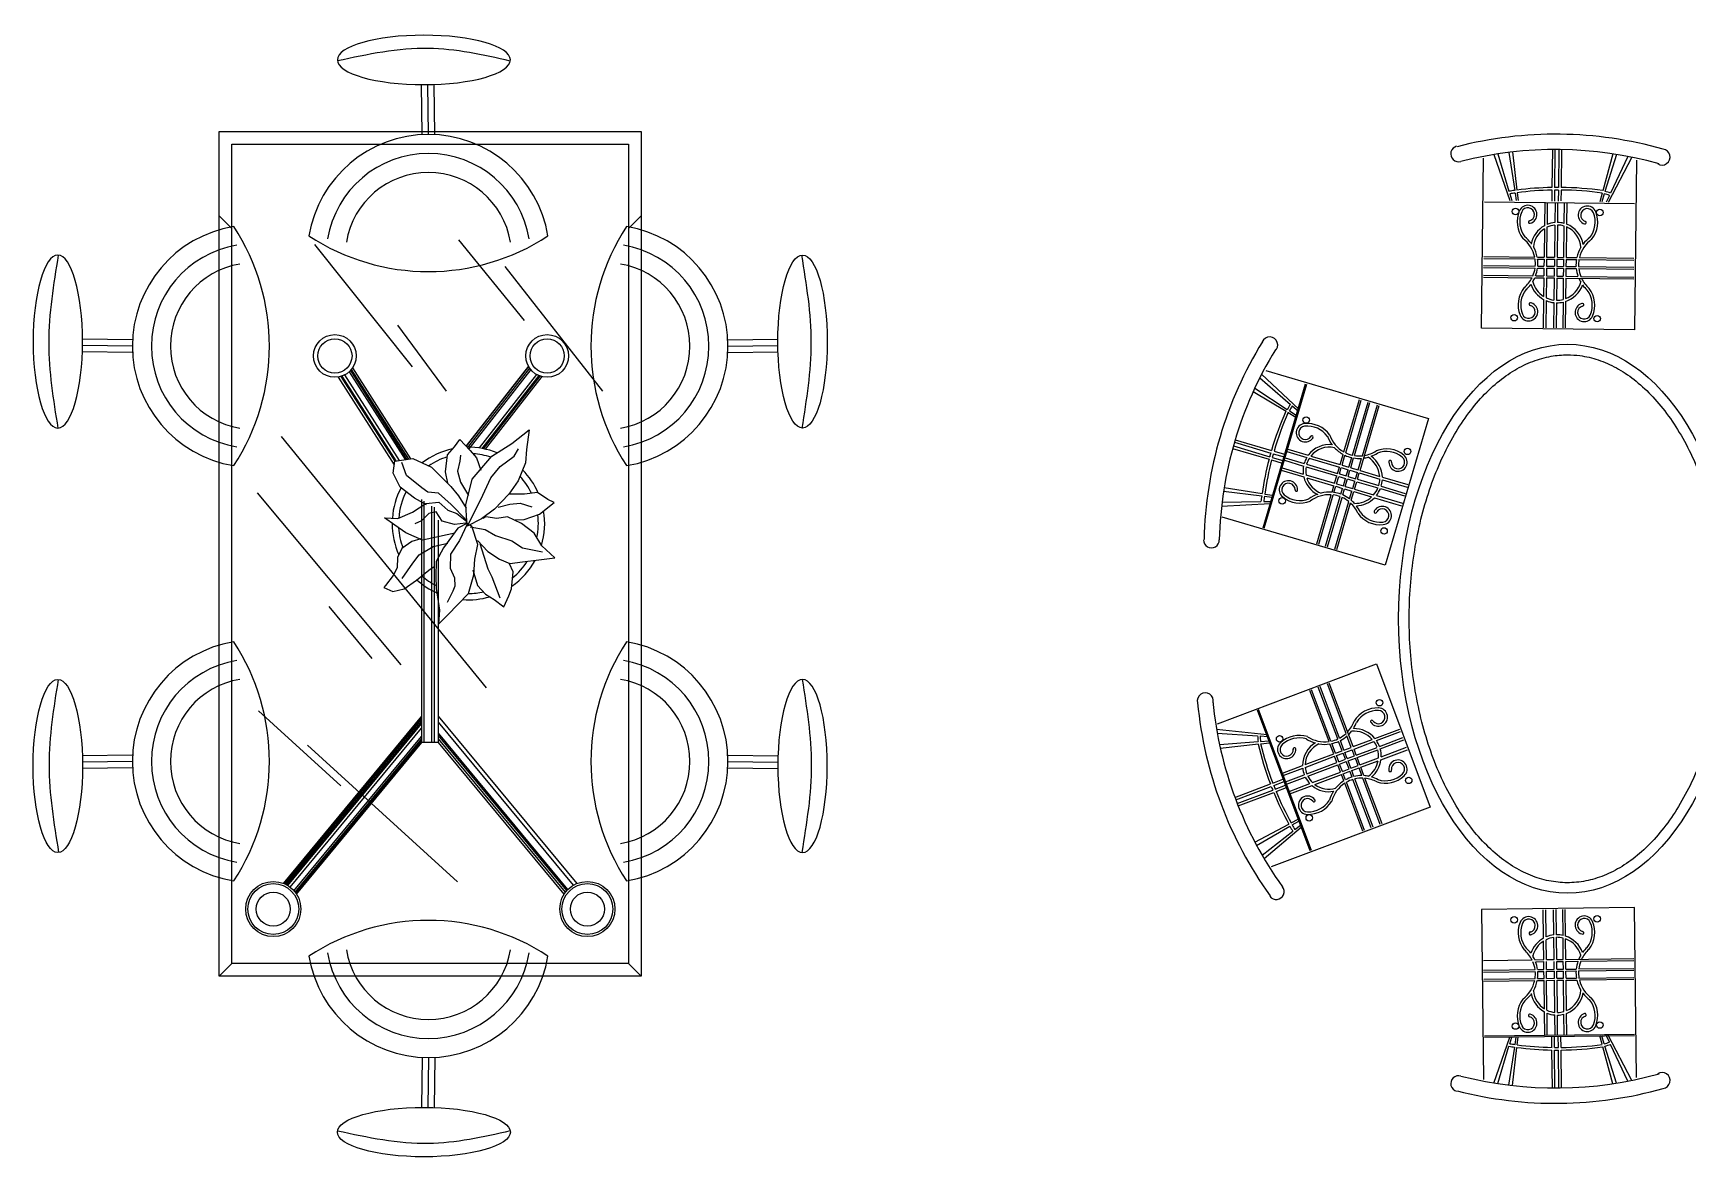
# Model space of a CAD drawing. Header units: millimetres. Extents: x 42 to 19556, y 853 to 17555.
# Drawn here: x 3100 to 7019, y 1034 to 3700 of the extents above; entities that cross this region are included whole.
import ezdxf

# ---------------------------------------------------------------- set-up
doc = ezdxf.new("R2010")
doc.units = ezdxf.units.MM

msp = doc.modelspace()

# ---------------------------------------------------------------- linework, layer by layer
at = {"color": 18, "true_color": 0x000000}
for p, q in [((4021.6, 3459.3), (4020.1, 3577.4)), ((4036.6, 3459.4), (4035.1, 3577.6)), ((4051.6, 3459.6), (4050.1, 3577.8)), ((6560.1, 3412), (6597.5, 3303.4)), ((6569.3, 3413.4), (6595.6, 3325)), ((6595.2, 3417), (6609.1, 3327)), ((6603.9, 3418.1), (6614.5, 3327.8)), ((6698.5, 3423.8), (6697.4, 3333.9)), ((6704.6, 3423.9), (6703.6, 3334)), ((6713.8, 3423.8), (6712.8, 3334)), ((6720, 3423.8), (6718.9, 3334)), ((6841.3, 3413.7), (6817.6, 3326.1)), ((6850.1, 3412.3), (6822.9, 3324.6)), ((6530.7, 3001), (6535.4, 3403.5)), ((6886.3, 3405.7), (6830.6, 3298.4)), ((6876.8, 3407.6), (6836.2, 3320.7)), ((6897.3, 3398.8), (6892.6, 2996.8)), ((6537.3, 3300.4), (6893.1, 3296.2)), ((6597.4, 3318.9), (6602.1, 3303.3)), ((6610.1, 3320.8), (6612.8, 3303.2)), ((6615.3, 3321.5), (6617.4, 3303.2)), ((6680.3, 3299.3), (6679.6, 3243.4)), ((6686.3, 3298.6), (6685.7, 3246.4)), ((6697.5, 3327.9), (6697.2, 3301.5)), ((6703.6, 3328), (6703.3, 3301.4)), ((6704.8, 3298.4), (6704.3, 3250.9)), ((6710.9, 3298.3), (6710.3, 3251.2)), ((6712.8, 3327.9), (6712.5, 3301.3)), ((6719, 3327.9), (6718.7, 3302)), ((6726.3, 3298.2), (6725.7, 3249.1)), ((6732.4, 3298.1), (6731.8, 3247.1)), ((6816, 3320.4), (6810.6, 3300.2)), ((6821.1, 3319), (6815.4, 3300.4)), ((6833.7, 3315.4), (6826, 3299)), ((3570.7, 3236.7), (3540.7, 3266.7)), ((4510.7, 3236.7), (4540.7, 3266.7)), ((6679.5, 3236.4), (6678.8, 3169)), ((6685.6, 3239.7), (6684.8, 3168.9)), ((6704.2, 3244.9), (6703.3, 3168.7)), ((6710.3, 3245.1), (6709.4, 3168.7)), ((6725.7, 3242.8), (6724.8, 3168.5)), ((6731.7, 3240.6), (6730.8, 3168.4)), ((3998.8, 2909.6), (3767.8, 3198.6)), ((4264.5, 3019.4), (4108.6, 3210.2)), ((4449.3, 2851.8), (4218.3, 3146.6)), ((6535.4, 3144.6), (6657.5, 3143.2)), ((6535.5, 3149.2), (6658, 3147.8)), ((6535.7, 3170.7), (6656.6, 3169.3)), ((6535.7, 3166.1), (6657.4, 3164.7)), ((6662.8, 3169.2), (6678.8, 3169)), ((6663.5, 3164.6), (6678.7, 3164.4)), ((6663.6, 3143.1), (6678.5, 3142.9)), ((6664, 3147.7), (6678.5, 3147.5)), ((6678.5, 3142.9), (6678.2, 3124.5)), ((6678.7, 3164.4), (6678.5, 3147.5)), ((6684.5, 3142.9), (6684.3, 3124.5)), ((6684.5, 3142.9), (6703, 3142.7)), ((6684.8, 3164.3), (6684.6, 3147.5)), ((6684.6, 3147.5), (6703.1, 3147.3)), ((6684.8, 3168.9), (6703.3, 3168.7)), ((6684.8, 3164.3), (6703.3, 3164.1)), ((6703, 3142.7), (6702.8, 3124.3)), ((6703.3, 3164.1), (6703.1, 3147.3)), ((6709.1, 3142.6), (6708.8, 3124.2)), ((6709.3, 3164.1), (6709.1, 3147.2)), ((6709.1, 3147.2), (6724.5, 3147)), ((6709.1, 3142.6), (6724.5, 3142.4)), ((6709.3, 3164.1), (6724.7, 3163.9)), ((6709.4, 3168.7), (6724.8, 3168.5)), ((6724.5, 3142.4), (6724.3, 3124)), ((6724.7, 3163.9), (6724.5, 3147)), ((6730.5, 3142.3), (6730.3, 3123.9)), ((6730.5, 3142.3), (6754.7, 3142)), ((6730.8, 3163.8), (6730.6, 3146.9)), ((6730.6, 3146.9), (6754.3, 3146.7)), ((6730.8, 3168.4), (6756.1, 3168.1)), ((6730.8, 3163.8), (6755.3, 3163.5)), ((6760.4, 3146.6), (6891.3, 3145.1)), ((6760.8, 3142), (6891.3, 3140.5)), ((6761.4, 3163.4), (6891.5, 3161.9)), ((6762.3, 3168), (6891.6, 3166.5)), ((6535.2, 3126.2), (6652.4, 3124.8)), ((6535.2, 3121.6), (6650.3, 3120.3)), ((6656.9, 3120.2), (6678.2, 3119.9)), ((6658.9, 3124.8), (6678.2, 3124.5)), ((6678.2, 3119.9), (6677.7, 3076)), ((6684.2, 3119.9), (6683.7, 3072.7)), ((6684.2, 3119.9), (6702.7, 3119.7)), ((6684.3, 3124.5), (6702.8, 3124.3)), ((6702.7, 3119.7), (6702.1, 3067.4)), ((6708.8, 3119.6), (6708.2, 3067)), ((6708.8, 3124.2), (6724.3, 3124)), ((6708.8, 3119.6), (6724.2, 3119.4)), ((6724.2, 3119.4), (6723.6, 3068.9)), ((6730.3, 3119.3), (6729.7, 3070.8)), ((6730.3, 3123.9), (6759, 3123.6)), ((6730.3, 3119.3), (6891, 3117.4)), ((6765.5, 3123.5), (6891.1, 3122)), ((6677.6, 3069), (6676.8, 3001.9)), ((6683.6, 3066.1), (6682.9, 3001.8)), ((6702.1, 3061.3), (6701.4, 3001.6)), ((6708.1, 3061), (6707.4, 3001.5)), ((6723.6, 3062.6), (6722.8, 3001.3)), ((6729.6, 3064.3), (6728.9, 3001.3)), ((4079.7, 2851.8), (3964.2, 3007.9)), ((6892.6, 2996.8), (6530.7, 3001)), ((3335.3, 2943.4), (3217.1, 2944.9)), ((3335.4, 2958.4), (3217.3, 2959.9)), ((3335.6, 2973.4), (3217.5, 2974.9)), ((4745.8, 2973.4), (4863.9, 2974.9)), ((4746, 2958.4), (4864.1, 2959.9)), ((4746.2, 2943.4), (4864.3, 2944.9)), ((3851.7, 2900.3), (3985.4, 2690.3)), ((3854, 2902.9), (3989.1, 2690.8)), ((3856.8, 2906.7), (3993.9, 2691.5)), ((4273.4, 2910.8), (4125.7, 2722)), ((4273.8, 2910.2), (4126.2, 2721.5)), ((4276.1, 2906.5), (4129, 2718.5)), ((4278.9, 2902.8), (4132.2, 2715.1)), ((6019.4, 2900.5), (6405, 2786.7)), ((3823.1, 2885.2), (3955.6, 2677.2)), ((3829.2, 2886.6), (3956.9, 2686.2)), ((3831.7, 2887.4), (3959.6, 2686.6)), ((3838, 2890.1), (3967, 2687.6)), ((3849.2, 2897.8), (3981.7, 2689.8)), ((4292.6, 2891.2), (4156.5, 2717.2)), ((4297.8, 2888.7), (4162.9, 2716.2)), ((4300.7, 2887.5), (4166.2, 2715.5)), ((4304.9, 2886.2), (4170.7, 2714.6)), ((6005.3, 2883.1), (6077.9, 2820.5)), ((6009.8, 2891.8), (6097.9, 2809)), ((6013.3, 2528.1), (6114.1, 2869.4)), ((6016.2, 2527.3), (6117, 2868.6)), ((5989.8, 2850.7), (6067.7, 2804)), ((5993.6, 2858.8), (6070.5, 2808.7)), ((6204.8, 2707.9), (6241.4, 2831.9)), ((6208.9, 2705.7), (6245.8, 2830.6)), ((6224.9, 2700.2), (6261.9, 2825.8)), ((6229.4, 2699.3), (6266.4, 2824.5)), ((6072.7, 2801), (6090.7, 2790.2)), ((6075.5, 2805.5), (6091.8, 2794.9)), ((6082.3, 2816.6), (6096.1, 2804.8)), ((6242.9, 2663.8), (6288.4, 2818)), ((6248.5, 2698.8), (6284, 2819.3)), ((6405, 2786.7), (6302.5, 2439.6)), ((4174.4, 2149.3), (3688.4, 2744.3)), ((4233.9, 2728.2), (4275.3, 2760)), ((4275.3, 2760), (4269.1, 2713.7)), ((4081.5, 2700.6), (4098.1, 2720)), ((4098.1, 2720), (4111.2, 2737.3)), ((4111.2, 2737.3), (4135.5, 2711.6)), ((4135.5, 2711.6), (4150.8, 2693.7)), ((4186.7, 2697.8), (4233.9, 2728.2)), ((4239.3, 2697.8), (4249.8, 2715.2)), ((4269.1, 2713.7), (4266.3, 2681.9)), ((5941.2, 2716), (6027.5, 2690.5)), ((5942.9, 2721.9), (6029.1, 2696.5)), ((5945.4, 2730.8), (6031.6, 2705.3)), ((5947.1, 2736.7), (6033.3, 2711.2)), ((6039.2, 2709.6), (6064, 2702.3)), ((6069.7, 2708.6), (6116.8, 2694.7)), ((6071.5, 2714.4), (6120.3, 2700)), ((3952.7, 2657.8), (3957, 2686.8)), ((3956.9, 2686.2), (3999.7, 2692.3)), ((3984.6, 2652.2), (3973.6, 2682.7)), ((3999.7, 2692.3), (4044.1, 2671.6)), ((4044.1, 2671.6), (4067.6, 2648)), ((4076.7, 2661.1), (4081.5, 2700.6)), ((4111.3, 2686.1), (4105.7, 2662.5)), ((4112.6, 2699.9), (4111.3, 2686.1)), ((4140.3, 2643.2), (4186.7, 2697.8)), ((4150.8, 2693.7), (4160.4, 2664.6)), ((4184, 2646.6), (4206.8, 2673.6)), ((4206.8, 2673.6), (4239.3, 2697.8)), ((4266.3, 2681.9), (4249.1, 2639.7)), ((6033.3, 2689), (6058.6, 2681.5)), ((6034.9, 2694.9), (6060.3, 2687.4)), ((6037.4, 2703.7), (6062.9, 2696.2)), ((6058.4, 2670.2), (6108.5, 2655.4)), ((6063.7, 2688), (6109.2, 2674.5)), ((6065.4, 2693.8), (6110.6, 2680.4)), ((6115, 2672.8), (6188.1, 2651.3)), ((6116.4, 2678.7), (6189.8, 2657.1)), ((6122.8, 2692.9), (6194.1, 2671.9)), ((6126.6, 2698.1), (6195.8, 2677.7)), ((6189.8, 2657.1), (6194.1, 2671.9)), ((6194.2, 2655.8), (6198.5, 2670.6)), ((6195.8, 2677.7), (6203, 2701.9)), ((6198.5, 2670.6), (6214.7, 2665.8)), ((6200.3, 2676.4), (6207.2, 2699.8)), ((6200.3, 2676.4), (6216.4, 2671.6)), ((6210.4, 2651), (6214.7, 2665.8)), ((6216.4, 2671.6), (6223.2, 2694.4)), ((6220.9, 2670.3), (6227.7, 2693.5)), ((6220.9, 2670.3), (6238.5, 2665.1)), ((6238.5, 2665.1), (6246.6, 2692.6)), ((3969.4, 2624.5), (3952.7, 2657.8)), ((4021.3, 2622.5), (3984.6, 2652.2)), ((4067.6, 2648), (4089.8, 2625.9)), ((4082.9, 2634.1), (4076.7, 2661.1)), ((4089.8, 2625.9), (4107.9, 2603.7)), ((4105.7, 2662.5), (4112.6, 2636.2)), ((4112.6, 2636.2), (4131.4, 2605)), ((4125.1, 2582.3), (4140.3, 2643.2)), ((4160.5, 2595.5), (4184, 2646.6)), ((4249.1, 2639.7), (4226.8, 2607.8)), ((6056.1, 2664.6), (6109.7, 2648.8)), ((6114.9, 2653.6), (6182.8, 2633.5)), ((6116.5, 2646.8), (6181.1, 2627.7)), ((6176.6, 2612.4), (6181.1, 2627.7)), ((6181.2, 2611.9), (6185.5, 2626.4)), ((6182.8, 2633.5), (6188.1, 2651.3)), ((6185.5, 2626.4), (6201.7, 2621.6)), ((6187.2, 2632.2), (6192.5, 2650)), ((6187.2, 2632.2), (6203.4, 2627.4)), ((6192.5, 2650), (6208.6, 2645.2)), ((6194.2, 2655.8), (6210.4, 2651)), ((6203.4, 2627.4), (6208.6, 2645.2)), ((6207.8, 2626.1), (6213.1, 2643.9)), ((6207.8, 2626.1), (6225.5, 2620.9)), ((6213.1, 2643.9), (6230.7, 2638.7)), ((6214.8, 2649.7), (6219.1, 2664.5)), ((6214.8, 2649.7), (6232.4, 2644.5)), ((6219.1, 2664.5), (6236.8, 2659.3)), ((6225.5, 2620.9), (6230.7, 2638.7)), ((6229.9, 2619.6), (6235.1, 2637.4)), ((6232.4, 2644.5), (6236.8, 2659.3)), ((6235.1, 2637.4), (6285.2, 2622.6)), ((6236.8, 2643.2), (6241.2, 2658)), ((6236.8, 2643.2), (6287.3, 2628.3)), ((6241.2, 2658), (6289.7, 2643.7)), ((6242.9, 2663.8), (6289.5, 2650)), ((6293.1, 2626.6), (6350.1, 2609.8)), ((6295.7, 2648.2), (6356.2, 2630.4)), ((6295.7, 2641.9), (6354.5, 2624.6)), ((3972.1, 2203.6), (3631.7, 2611)), ((4003.9, 2598.2), (3969.4, 2624.5)), ((4032.4, 2582.2), (4003.9, 2598.2)), ((4020.7, 2019.5), (4020.7, 2595.5)), ((4035.1, 2612.7), (4021.3, 2622.5)), ((4026.5, 2019.6), (4026.5, 2591.2)), ((4030.3, 2585.7), (4061.5, 2589.1)), ((4060.8, 2610.6), (4035.1, 2612.7)), ((4090.5, 2583.7), (4060.8, 2610.6)), ((4061.5, 2589.1), (4082.3, 2569.8)), ((4107.9, 2603.7), (4125.8, 2574.7)), ((4130, 2534.5), (4160.5, 2595.5)), ((4226.8, 2607.8), (4193, 2572.6)), ((4264.3, 2607.8), (4228.2, 2607.8)), ((4294.8, 2611.9), (4264.3, 2607.8)), ((4319.7, 2595.3), (4294.8, 2611.9)), ((4299.5, 2560.1), (4334.3, 2587.8)), ((4334.3, 2587.8), (4319.7, 2595.3)), ((5916.1, 2588.8), (6008.3, 2590.1)), ((5919.7, 2614.7), (6010.1, 2603.7)), ((5921.1, 2623.4), (6010.9, 2609.1)), ((6014.7, 2590.2), (6031, 2590.4)), ((6016.4, 2602.9), (6034, 2600.7)), ((6017.1, 2608.1), (6035.3, 2605.2)), ((6140.6, 2490.5), (6174.8, 2606.5)), ((6145, 2489.2), (6179.5, 2606)), ((6161.2, 2484.5), (6195.9, 2602)), ((6165.6, 2483.2), (6200.2, 2600.2)), ((6183.3, 2478), (6216.4, 2590.3)), ((6187.7, 2476.7), (6220.3, 2587.1)), ((6197.6, 2607.8), (6201.7, 2621.6)), ((6201.9, 2606.1), (6206.1, 2620.3)), ((6206.1, 2620.3), (6223.8, 2615.1)), ((6218.3, 2596.6), (6223.8, 2615.1)), ((6222.2, 2593.5), (6228.2, 2613.8)), ((6228.2, 2613.8), (6270.4, 2601.4)), ((6229.9, 2619.6), (6275.1, 2606.3)), ((6277, 2599.4), (6341.4, 2580.4)), ((6281.5, 2604.4), (6343.1, 2586.2)), ((6291.1, 2620.9), (6348.4, 2604)), ((3932.7, 2551.8), (3964.5, 2550.4)), ((3956.9, 2534.5), (3932.7, 2551.8)), ((3964.5, 2550.4), (3998.5, 2565)), ((3998.5, 2565), (4030.3, 2585.7)), ((4037.2, 2562.2), (4019.9, 2544.9)), ((4054.6, 2565.7), (4037.2, 2562.2)), ((4044.6, 2019.6), (4044.6, 2579.8)), ((4050.7, 2019.6), (4050.7, 2576.7)), ((4069.1, 2544.1), (4054.6, 2565.7)), ((4082.3, 2569.8), (4103.7, 2562.2)), ((4125.9, 2546.9), (4090.5, 2583.7)), ((4103.7, 2562.2), (4127.9, 2543.5)), ((4128.6, 2531.7), (4125.1, 2582.3)), ((4161.9, 2549.7), (4128.6, 2531.7)), ((4193, 2572.6), (4161.9, 2549.7)), ((4172.9, 2553.9), (4165.3, 2550.3)), ((4198.6, 2550.3), (4172.9, 2553.9)), ((4224.2, 2553.8), (4198.6, 2550.3)), ((4202, 2577.3), (4229.7, 2584.2)), ((4257.4, 2538.6), (4224.2, 2553.8)), ((4229.7, 2584.2), (4253.9, 2586.4)), ((4242.2, 2547), (4263.7, 2547.6)), ((4253.9, 2586.4), (4281.6, 2578)), ((4263.7, 2547.6), (4299.5, 2560.1)), ((5915, 2579.6), (6029.7, 2586)), ((6302.5, 2439.6), (5916.5, 2553.5)), ((3983.3, 2516.5), (3956.9, 2534.5)), ((4022.8, 2499.2), (3983.3, 2516.5)), ((4019.9, 2544.9), (4004, 2537.3)), ((4060.7, 2019.6), (4060.7, 2546.3)), ((4098.9, 2515.7), (4062.8, 2507.5)), ((4098.2, 2536), (4069.1, 2544.1)), ((4106.5, 2527.6), (4071.9, 2480.5)), ((4125.2, 2539.4), (4098.2, 2536)), ((4129.3, 2539.3), (4106.5, 2527.6)), ((4128, 2536.5), (4110, 2497.8)), ((4127.9, 2543.5), (4125.2, 2539.4)), ((4139.6, 2531.7), (4128, 2536.5)), ((4135.6, 2530.3), (4170.9, 2524)), ((4153.6, 2488.8), (4139.6, 2531.7)), ((4170.9, 2524), (4195.7, 2510.3)), ((4195.7, 2510.3), (4233.9, 2497)), ((4287.2, 2515.7), (4257.4, 2538.6)), ((4305.1, 2485.2), (4287.2, 2515.7)), ((3973.6, 2479.1), (3963.3, 2457.6)), ((3997.1, 2495.7), (3973.6, 2479.1)), ((4018.6, 2501.9), (3997.1, 2495.7)), ((4014.4, 2464.5), (4047.6, 2484)), ((4062.8, 2507.5), (4022.8, 2499.2)), ((4047.6, 2484), (4082.3, 2492.2)), ((4071.9, 2480.5), (4055.2, 2448.7)), ((4110, 2497.8), (4089.2, 2466)), ((4146.6, 2454.1), (4153.6, 2488.8)), ((4152.8, 2497.8), (4177.1, 2472.1)), ((4178.4, 2430.2), (4158.9, 2490.3)), ((4177.1, 2472.1), (4204.7, 2454.2)), ((4233.9, 2497), (4259.5, 2481.1)), ((4259.5, 2481.1), (4306.6, 2471.5)), ((4336.3, 2456.8), (4305.1, 2485.2)), ((3962.4, 2433.5), (3952.8, 2415.3)), ((3963.3, 2457.6), (3962.4, 2433.5)), ((3974.2, 2407.8), (3999.9, 2444.5)), ((3999.9, 2444.5), (4014.4, 2464.5)), ((4037.3, 2427.9), (4050.5, 2436.9)), ((4055.2, 2448.7), (4054.5, 2413.3)), ((4089.2, 2466), (4087.8, 2432.7)), ((4087.8, 2432.7), (4098.2, 2409.9)), ((4143.9, 2416.7), (4146.6, 2454.1)), ((4187.2, 2411.4), (4178.4, 2430.2)), ((4204.7, 2454.2), (4229, 2443.8)), ((4237.1, 2423.6), (4228.4, 2442.5)), ((4229, 2443.8), (4259.5, 2447.9)), ((4259.5, 2447.9), (4298.3, 2452)), ((4298.3, 2452), (4336.3, 2456.8)), ((3934.8, 2391.9), (3931.3, 2387.1)), ((3952.8, 2415.3), (3934.8, 2391.9)), ((3979.1, 2383.6), (4008.2, 2404.2)), ((4008.2, 2404.2), (4037.3, 2427.9)), ((4054.5, 2413.3), (4054.6, 2384.2)), ((4098.2, 2409.9), (4099.5, 2390.4)), ((4131.4, 2372.4), (4143.9, 2416.7)), ((4142.1, 2428.8), (4153.1, 2391.7)), ((4153.1, 2391.7), (4172, 2371.4)), ((4206.7, 2361.2), (4187.2, 2411.4)), ((4233.6, 2383.8), (4237.1, 2423.6)), ((3931.3, 2387.1), (3952.1, 2377.4)), ((3952.1, 2377.4), (3979.1, 2383.6)), ((4054.6, 2384.2), (4062.9, 2333.1)), ((4094.1, 2377.9), (4080.9, 2351.1)), ((4081.6, 2321.2), (4131.4, 2372.4)), ((4099.5, 2390.4), (4094.1, 2377.9)), ((4172, 2371.4), (4192.2, 2358.5)), ((4192.2, 2358.5), (4215.5, 2340.9)), ((4215.5, 2340.9), (4227, 2367.1)), ((4227, 2367.1), (4233.6, 2383.8)), ((3903, 2218.4), (3801.9, 2341.8)), ((4062.9, 2333.1), (4060.2, 2299.7)), ((4060.2, 2299.7), (4081.6, 2321.2)), ((5905.4, 2064.3), (6281.7, 2205.8)), ((6281.7, 2205.8), (6409.1, 1867)), ((6209.8, 2041.3), (6165.6, 2158.9)), ((6226.4, 2010), (6169.9, 2160.5)), ((6169.4, 2022.2), (6124, 2143.2)), ((6174, 2023), (6128.3, 2144.9)), ((6190.1, 2028.2), (6144, 2150.8)), ((6194.3, 2030.3), (6148.4, 2152.4)), ((3829, 1917.2), (3634.2, 2095)), ((3693.4, 1686.1), (4020.7, 2082.3)), ((3695.9, 1685.1), (4020.4, 2077.9)), ((4388.8, 1686.1), (4060.7, 2082.3)), ((6124.9, 1763.4), (5999.7, 2096.6)), ((6127.8, 1764.5), (6002.5, 2097.6)), ((3698, 1684.1), (4020.4, 2074.3)), ((3701.1, 1682.5), (4020.4, 2069)), ((3703.7, 1680.9), (4020.4, 2064.2)), ((3709.1, 1677.2), (4020.4, 2054)), ((4380.4, 1682.1), (4060.7, 2068.1)), ((4367, 1671.8), (4060.7, 2041.7)), ((5903, 2051.6), (6023.2, 2038.6)), ((5904.7, 2042), (6000.3, 2035.7)), ((6277.9, 2029.4), (6337, 2051.6)), ((6281.7, 2024.4), (6339.1, 2045.9)), ((3718.2, 1668.6), (4020.4, 2034.3)), ((3720.9, 1665.5), (4020.4, 2028)), ((3722.6, 1663.1), (4020.4, 2023.5)), ((3724.2, 1660.7), (4020.7, 2019.5)), ((4105.3, 1690.1), (3750.1, 2013.5)), ((4060.7, 2019.6), (4020.7, 2019.5)), ((4364.5, 1669.2), (4060.7, 2036.1)), ((4361.2, 1665.3), (4060.7, 2028.3)), ((4357.9, 1660.6), (4060.7, 2019.6)), ((5909.9, 2015.5), (6001.6, 2021.9)), ((5911.9, 2006.7), (6002.1, 2016.4)), ((6006.2, 2035.3), (6024.3, 2034.1)), ((6007.4, 2022.3), (6026.8, 2023.6)), ((6008, 2017), (6028.8, 2019.3)), ((6180.5, 1992.8), (6171.6, 2016.4)), ((6184.8, 1994.4), (6176.2, 2017.3)), ((6184.8, 1994.4), (6200.6, 2000.3)), ((6200.6, 2000.3), (6192.2, 2022.6)), ((6204.9, 2001.9), (6196.4, 2024.6)), ((6204.9, 2001.9), (6222.1, 2008.4)), ((6207, 1996.3), (6224.3, 2002.8)), ((6222.1, 2008.4), (6212, 2035.3)), ((6229.7, 1988.3), (6224.3, 2002.8)), ((6226.4, 2010), (6271.9, 2027.1)), ((6228.6, 2004.4), (6275.9, 2022.2)), ((6234, 1989.9), (6228.6, 2004.4)), ((6234, 1989.9), (6283.2, 2008.4)), ((6236.1, 1984.3), (6285, 2002.7)), ((6288.9, 2010.6), (6344.5, 2031.5)), ((6290.7, 2004.8), (6346.7, 2025.8)), ((6292.5, 1979.2), (6355.3, 2002.8)), ((6293, 1985.9), (6353.2, 2008.5)), ((3335.3, 1990.1), (3217.1, 1988.6)), ((3335.4, 1975.1), (3217.3, 1973.6)), ((3335.6, 1960.1), (3217.5, 1958.6)), ((4745.8, 1960.1), (4863.9, 1958.6)), ((4746, 1975.1), (4864.1, 1973.6)), ((4746.2, 1990.1), (4864.3, 1988.6)), ((6059.1, 1947.1), (6106.8, 1965.1)), ((6112.9, 1967.4), (6180.5, 1992.8)), ((6113.1, 1961), (6182.6, 1987.1)), ((6116.5, 1945.8), (6188.1, 1972.7)), ((6118.9, 1940.2), (6190.2, 1967)), ((6188.1, 1972.7), (6182.6, 1987.1)), ((6186.9, 1988.7), (6202.7, 1994.7)), ((6192.4, 1974.3), (6186.9, 1988.7)), ((6196.7, 1949.7), (6190.2, 1967)), ((6192.4, 1974.3), (6208.2, 1980.2)), ((6194.5, 1968.6), (6210.3, 1974.6)), ((6201, 1951.3), (6194.5, 1968.6)), ((6208.2, 1980.2), (6202.7, 1994.7)), ((6212.5, 1981.8), (6207, 1996.3)), ((6216.8, 1957.2), (6210.3, 1974.6)), ((6212.5, 1981.8), (6229.7, 1988.3)), ((6214.6, 1976.2), (6231.8, 1982.6)), ((6221.1, 1958.9), (6214.6, 1976.2)), ((6221.1, 1958.9), (6238.3, 1965.3)), ((6223.2, 1953.2), (6240.5, 1959.7)), ((6238.3, 1965.3), (6231.8, 1982.6)), ((6242.6, 1966.9), (6236.1, 1984.3)), ((6247.3, 1941.5), (6240.5, 1959.7)), ((6242.6, 1966.9), (6286.8, 1983.5)), ((6244.8, 1961.3), (6285.9, 1976.8)), ((6252.2, 1941.4), (6244.8, 1961.3)), ((5946.5, 1890), (6030.5, 1921.6)), ((6036.2, 1923.9), (6060.4, 1933)), ((6038.4, 1918.1), (6063.3, 1927.5)), ((6061.2, 1941.5), (6107.2, 1958.8)), ((6066.7, 1927), (6110.8, 1943.6)), ((6068.8, 1921.4), (6113.2, 1938.1)), ((6075.3, 1904.1), (6124.2, 1922.4)), ((6130.4, 1924.8), (6196.7, 1949.7)), ((6135.8, 1920.3), (6198.8, 1944)), ((6204.5, 1929), (6198.8, 1944)), ((6201, 1951.3), (6216.8, 1957.2)), ((6203.1, 1945.6), (6218.9, 1951.6)), ((6208.5, 1931.4), (6203.1, 1945.6)), ((6249.2, 1810.1), (6206.6, 1923.3)), ((6253.5, 1811.8), (6210.6, 1925.7)), ((6224, 1938), (6218.9, 1951.6)), ((6228.5, 1939.3), (6223.2, 1953.2)), ((6269.2, 1817.7), (6226.1, 1932.4)), ((6273.6, 1819.3), (6230.6, 1933.5)), ((6290.8, 1825.8), (6249.6, 1935.5)), ((6295.1, 1827.4), (6254.6, 1935.1)), ((5948.6, 1884.3), (6032.7, 1915.9)), ((5951.9, 1875.7), (6036.1, 1907.3)), ((5954.2, 1870), (6038.4, 1901.6)), ((6041.7, 1909.5), (6066.5, 1918.9)), ((6043.9, 1903.8), (6068.7, 1913.1)), ((6076.8, 1898.2), (6129.2, 1917.8)), ((6409.1, 1867), (6032.3, 1725.4)), ((5993.9, 1783.9), (6074.2, 1826.6)), ((5998, 1776.2), (6076.8, 1821.8)), ((6010.8, 1753.3), (6083.6, 1809.9)), ((6015.5, 1745.3), (6103.1, 1819.5)), ((6079.8, 1829.5), (6096.1, 1838.2)), ((6082.3, 1825), (6097.7, 1833.9)), ((6088.6, 1813.8), (6101.5, 1823.8)), ((6892.6, 1628.8), (6530.7, 1624.5)), ((6530.7, 1624.5), (6535.4, 1222.1)), ((6677.6, 1556.6), (6676.8, 1623.7)), ((6683.6, 1559.5), (6682.9, 1623.8)), ((6702.1, 1564.3), (6701.4, 1624)), ((6708.1, 1564.6), (6707.4, 1624.1)), ((6723.6, 1563), (6722.8, 1624.3)), ((6729.6, 1561.3), (6728.9, 1624.3)), ((6897.3, 1226.8), (6892.6, 1628.8)), ((6678.2, 1505.7), (6677.7, 1549.6)), ((6684.2, 1505.7), (6683.7, 1552.9)), ((6702.7, 1505.9), (6702.1, 1558.2)), ((6708.8, 1506), (6708.2, 1558.6)), ((6724.2, 1506.2), (6723.6, 1556.7)), ((6730.3, 1506.3), (6729.7, 1554.8)), ((3570.7, 1496.7), (3540.7, 1466.7)), ((4510.7, 1496.7), (4540.7, 1466.7)), ((6535.2, 1504), (6650.3, 1505.3)), ((6656.9, 1505.4), (6678.2, 1505.7)), ((6658.9, 1500.8), (6678.2, 1501.1)), ((6678.5, 1482.7), (6678.2, 1501.1)), ((6684.2, 1505.7), (6702.7, 1505.9)), ((6684.5, 1482.7), (6684.3, 1501.1)), ((6703, 1482.9), (6702.8, 1501.3)), ((6708.8, 1506), (6724.2, 1506.2)), ((6708.8, 1501.4), (6724.3, 1501.6)), ((6709.1, 1483), (6708.8, 1501.4)), ((6724.5, 1483.2), (6724.3, 1501.6)), ((6730.3, 1506.3), (6891, 1508.1)), ((6730.3, 1501.7), (6759, 1502)), ((6730.5, 1483.3), (6730.3, 1501.7)), ((6765.5, 1502.1), (6891.1, 1503.5)), ((6535.4, 1481), (6657.5, 1482.4)), ((6535.5, 1476.4), (6658, 1477.8)), ((6535.7, 1459.5), (6657.4, 1460.9)), ((6535.7, 1454.9), (6656.6, 1456.3)), ((6662.8, 1456.4), (6678.8, 1456.6)), ((6663.5, 1461), (6678.7, 1461.2)), ((6663.6, 1482.5), (6678.5, 1482.7)), ((6664, 1477.9), (6678.5, 1478)), ((6678.7, 1461.2), (6678.5, 1478)), ((6679.5, 1389.2), (6678.8, 1456.6)), ((6684.5, 1482.7), (6703, 1482.9)), ((6684.6, 1478.1), (6703.1, 1478.3)), ((6684.8, 1461.3), (6684.6, 1478.1)), ((6684.8, 1461.3), (6703.3, 1461.5)), ((6684.8, 1456.7), (6703.3, 1456.9)), ((6685.6, 1385.9), (6684.8, 1456.7)), ((6703.3, 1461.5), (6703.1, 1478.3)), ((6704.2, 1380.7), (6703.3, 1456.9)), ((6709.1, 1483), (6724.5, 1483.2)), ((6709.1, 1478.4), (6724.5, 1478.6)), ((6709.3, 1461.5), (6709.1, 1478.4)), ((6709.3, 1461.5), (6724.7, 1461.7)), ((6709.4, 1456.9), (6724.8, 1457.1)), ((6710.3, 1380.5), (6709.4, 1456.9)), ((6724.7, 1461.7), (6724.5, 1478.6)), ((6725.7, 1382.8), (6724.8, 1457.1)), ((6730.5, 1483.3), (6754.7, 1483.5)), ((6730.6, 1478.7), (6754.3, 1478.9)), ((6730.8, 1461.8), (6730.6, 1478.7)), ((6730.8, 1461.8), (6755.3, 1462.1)), ((6730.8, 1457.2), (6756.1, 1457.5)), ((6731.7, 1385), (6730.8, 1457.2)), ((6760.4, 1479), (6891.3, 1480.5)), ((6760.8, 1483.6), (6891.3, 1485.1)), ((6761.4, 1462.1), (6891.5, 1463.7)), ((6762.3, 1457.6), (6891.6, 1459.1)), ((6680.3, 1326.2), (6679.6, 1382.2)), ((6686.3, 1327), (6685.7, 1379.2)), ((6704.8, 1327.2), (6704.3, 1374.7)), ((6710.9, 1327.3), (6710.3, 1374.4)), ((6726.3, 1327.4), (6725.7, 1376.5)), ((6732.4, 1327.5), (6731.8, 1378.5)), ((6537.3, 1325.2), (6893.1, 1329.4)), ((6537.3, 1322.2), (6893.1, 1326.4)), ((6560.1, 1213.6), (6597.5, 1322.2)), ((6569.3, 1212.2), (6595.6, 1300.5)), ((6595.2, 1208.6), (6609.1, 1298.6)), ((6597.4, 1306.6), (6602.1, 1322.3)), ((6603.9, 1207.5), (6614.5, 1297.8)), ((6610.1, 1304.8), (6612.8, 1322.4)), ((6615.3, 1304.1), (6617.4, 1322.4)), ((6697.5, 1297.7), (6697.2, 1324.1)), ((6703.6, 1297.6), (6703.3, 1324.1)), ((6712.8, 1297.7), (6712.5, 1324.3)), ((6719, 1297.7), (6718.7, 1323.6)), ((6816, 1305.2), (6810.6, 1325.4)), ((6821.1, 1306.6), (6815.4, 1325.2)), ((6841.3, 1211.9), (6817.6, 1299.5)), ((6850.1, 1213.3), (6822.9, 1301)), ((6833.7, 1310.2), (6826, 1326.6)), ((6886.3, 1219.9), (6830.6, 1327.2)), ((6876.8, 1218), (6836.2, 1304.9)), ((4021.6, 1274.2), (4020.1, 1156.1)), ((4036.6, 1274), (4035.1, 1155.9)), ((4051.6, 1273.8), (4050.1, 1155.7)), ((6698.5, 1201.7), (6697.4, 1291.7)), ((6704.6, 1201.7), (6703.6, 1291.6)), ((6713.8, 1201.7), (6712.8, 1291.6)), ((6720, 1201.8), (6718.9, 1291.6))]:
    msp.add_line(p, q, dxfattribs=at)
for points in [[(4540.7, 3466.7), (4540.7, 1466.7), (3540.7, 1466.7), (3540.7, 3466.7)], [(4510.7, 3436.7), (4510.7, 1496.7), (3570.7, 1496.7), (3570.7, 3436.7)]]:
    msp.add_lwpolyline(points, close=True, dxfattribs=at)
for centre, radius in [((6611, 3277.2), 7.67), ((6810.7, 3274.7), 7.67), ((6608, 3025.7), 7.67), ((6804.4, 3023.4), 7.67), ((3815, 2935.1), 50.6), ((4317.8, 2935.1), 50.6), ((3815, 2935.1), 40.6), ((4317.8, 2935.1), 40.6), ((6115.3, 2783.4), 7.67), ((6355.4, 2709.1), 7.67), ((6058.6, 2591.9), 7.67), ((6299.8, 2520.7), 7.67), ((6289, 2114), 7.67), ((6052.5, 2028.6), 7.67), ((6358.1, 1930.1), 7.67), ((6122.6, 1841.6), 7.67), ((3669.2, 1625.5), 65.3), ((3669.2, 1625.5), 60.3), ((4413, 1625.5), 65.3), ((4413, 1625.5), 60.3), ((3669.2, 1625.5), 40.3), ((4413, 1625.5), 40.3), ((6608, 1599.9), 7.67), ((6804.4, 1602.2), 7.67), ((6611, 1348.4), 7.67), ((6810.7, 1350.9), 7.67)]:
    msp.add_circle(centre, radius, dxfattribs=at)
for centre, radius, start, end in [((4036.6, 3172.6), 286.9, 9.3768, 170.6232), ((6706.2, 2522.7), 937.4, 74.242, 104.4169), ((4036.6, 3172.6), 241.9, 9.3768, 170.6232), ((6476.5, 3413.5), 18.8, 105.0378, 286.4214), ((6706.2, 2522.7), 901.1, 74.242, 104.4169), ((6958.2, 3406.1), 19, 235.6527, 82.2531), ((4036.6, 3172.6), 196.9, 9.3768, 170.6232), ((6711.4, 2583.1), 751, 91.0664, 97.4138), ((6711.4, 2583.1), 751, 89.8953, 90.5979), ((6711.4, 2583.1), 751, 81.8844, 89.4269), ((6711.4, 2583.1), 751, 97.83, 98.8725), ((6712.9, 2576.9), 751, 97.8685, 98.8453), ((6712.9, 2576.9), 751, 91.1741, 97.47), ((6712.9, 2576.9), 751, 90.003, 90.7056), ((6712.9, 2576.9), 751, 82.0604, 89.5346), ((6620.8, 2595.2), 751, 73.534, 74.5301), ((6620.1, 2601.5), 751, 73.2807, 74.3375), ((6680.3, 3253), 65.4, 156.9621, 217.5899), ((6640.2, 3270.1), 21.7, 285.3756, 156.9621), ((6680.3, 3253), 59.3, 156.9621, 216.8298), ((6640.2, 3270.1), 15.7, 285.3756, 156.9621), ((6645, 3252.1), 3.02, 105.8759, 289.6763), ((6781.1, 3268.4), 21.7, 21.6969, 253.2834), ((6781.1, 3268.4), 15.7, 21.6969, 253.2834), ((6775.6, 3250.6), 2.97, 254.3877, 104.2712), ((6740.5, 3252.3), 59.3, 321.8292, 21.6969), ((6740.5, 3252.3), 65.4, 321.069, 21.6969), ((3622.3, 2958.4), 286.9, 99.3768, 260.6232), ((3143.5, 2958.4), 516.5, 326.7706, 33.2294), ((4036.6, 3651.4), 516.5, 236.7706, 303.2294), ((4937.9, 2958.4), 516.5, 146.7706, 213.2294), ((4459.1, 2958.4), 286.9, 279.3768, 80.6232), ((6583.9, 3153.7), 80.3, 36.3084, 52.4757), ((6709.7, 3188.9), 62.3, 118.8648, 169.7034), ((6709.7, 3188.9), 56.2, 122.4226, 175.2084), ((6709.7, 3188.9), 56.2, 95.5987, 115.3317), ((6709.7, 3188.9), 62.3, 94.9876, 112.6465), ((6709.7, 3188.9), 62.3, 75.0602, 89.4125), ((6709.7, 3188.9), 56.2, 73.4867, 89.4215), ((6709.7, 3188.9), 56.2, 3.4506, 66.959), ((6709.7, 3188.9), 62.3, 8.9556, 69.2318), ((6834.6, 3150.8), 80.3, 125.5706, 142.3506), ((3622.3, 2958.4), 241.9, 99.3768, 260.6232), ((4459.1, 2958.4), 241.9, 279.3768, 80.6232), ((6583.9, 3153.7), 74.3, 12.0806, 53.0884), ((6583.9, 3153.7), 80.3, 11.1063, 29.7638), ((6834.6, 3150.8), 80.3, 148.8952, 167.5526), ((6834.6, 3150.8), 74.3, 125.5706, 166.5784), ((3622.3, 2958.4), 196.9, 99.3768, 260.6232), ((4459.1, 2958.4), 196.9, 279.3768, 80.6232), ((6583.9, 3153.7), 74.3, 337.1268, 351.849), ((6583.9, 3153.7), 74.3, 355.4152, 8.4662), ((6583.9, 3153.7), 80.3, 338.8766, 352.415), ((6583.9, 3153.7), 80.3, 355.7103, 7.7732), ((6834.6, 3150.8), 80.3, 170.8858, 182.9487), ((6834.6, 3150.8), 80.3, 186.244, 199.7824), ((6834.6, 3150.8), 74.3, 170.1928, 183.2437), ((6834.6, 3150.8), 74.3, 186.8099, 201.5322), ((6682.6, 3055.8), 65.4, 141.0527, 201.6969), ((6583.9, 3153.7), 74.3, 310.1209, 333.2378), ((6583.9, 3153.7), 80.3, 310.1209, 322.2603), ((6709, 3126.1), 65.2, 198.9432, 241.231), ((6583.9, 3153.7), 80.3, 327.7185, 335.3318), ((6709, 3126.1), 59.1, 195.0074, 238.0525), ((6709, 3126.1), 65.2, 288.4955, 339.3251), ((6709, 3126.1), 59.1, 290.5461, 343.6516), ((6834.6, 3150.8), 80.3, 203.3272, 210.9405), ((6834.6, 3150.8), 74.3, 205.4212, 228.5381), ((6834.6, 3150.8), 80.3, 216.3987, 228.1073), ((6642.1, 3039.7), 21.7, 201.6969, 73.2834), ((6682.6, 3055.8), 59.3, 141.5871, 201.6969), ((6646.5, 3057.8), 3.46, 46.8019, 269.3295), ((6709, 3126.1), 65.2, 247.1088, 263.9243), ((6709, 3126.1), 59.1, 244.6926, 263.3694), ((6709, 3126.1), 65.2, 269.2502, 282.9502), ((6709, 3126.1), 59.1, 269.242, 284.375), ((6773.8, 3038.1), 21.7, 105.3756, 336.9621), ((6769.8, 3056.3), 3.08, 269.3295, 122.1298), ((6733.6, 3055.2), 59.3, 336.9621, 37.0718), ((6733.6, 3055.2), 65.4, 336.9621, 37.6063), ((6642.1, 3039.7), 15.7, 201.6969, 73.2834), ((6773.8, 3038.1), 15.7, 105.3756, 336.9621), ((6028.9, 2961.1), 19, 309.8785, 156.4789), ((6810.5, 2478.4), 937.4, 148.4678, 178.6427), ((6810.5, 2478.4), 901.1, 148.4678, 178.6427), ((6753.8, 2499.9), 751, 156.1101, 163.6527), ((6760.2, 2499.6), 751, 156.2862, 163.7604), ((6711.3, 2417), 751, 147.5064, 148.5633), ((6717.5, 2416), 751, 147.7598, 148.7558), ((6113.2, 2753.2), 21.7, 95.9227, 327.5091), ((6113.2, 2753.2), 15.7, 95.9227, 327.5091), ((6117.7, 2709.8), 65.4, 35.2948, 95.9227), ((6117.7, 2709.8), 59.3, 36.0549, 95.9227), ((6128.9, 2743.1), 2.97, 328.6135, 178.497), ((6241, 2772.7), 80.3, 199.7964, 216.5764), ((6241, 2772.7), 74.3, 199.7964, 240.8042), ((4131.3, 2538.3), 180.6, 101.9563, 127.295), ((4131.3, 2538.3), 180.6, 67.9768, 90.8473), ((6753.8, 2499.9), 751, 164.121, 164.8236), ((6170.4, 2662.9), 62.3, 83.1813, 143.4575), ((6170.4, 2662.9), 56.2, 77.6764, 141.1847), ((6241, 2772.7), 80.3, 223.121, 241.7784), ((6241, 2772.7), 74.3, 244.4185, 257.4695), ((6241, 2772.7), 74.3, 279.6469, 302.7638), ((6241, 2772.7), 80.3, 290.6244, 302.333), ((6305.5, 2649.6), 65.4, 51.1878, 111.8321), ((6305.5, 2649.6), 59.3, 51.1878, 111.2976), ((4131.3, 2538.3), 165.6, 107.6899, 124.5346), ((4131.3, 2538.3), 165.6, 71.2761, 86.1349), ((4131.3, 2538.3), 180.6, 23.5862, 44.7442), ((6753.8, 2499.9), 751, 165.2921, 171.6395), ((6760.2, 2499.6), 751, 165.3999, 171.6957), ((6760.2, 2499.6), 751, 164.2287, 164.9313), ((6170.4, 2662.9), 62.3, 169.2134, 186.8722), ((6170.4, 2662.9), 62.3, 149.286, 163.6383), ((6170.4, 2662.9), 56.2, 169.8245, 189.5574), ((6170.4, 2662.9), 56.2, 147.7124, 163.6472), ((6241, 2772.7), 80.3, 245.1115, 257.1744), ((6241, 2772.7), 80.3, 260.4697, 274.0081), ((6241, 2772.7), 74.3, 261.0357, 275.7579), ((6241, 2772.7), 80.3, 277.553, 285.1662), ((6230.6, 2645.1), 59.1, 4.7719, 57.8773), ((6230.6, 2645.1), 65.2, 2.7213, 53.5508), ((6332.9, 2683.6), 21.7, 179.6014, 51.1878), ((6314.3, 2684.7), 3.08, 343.5552, 196.3556), ((6332.9, 2683.6), 15.7, 179.6014, 51.1878), ((4131.3, 2538.3), 165.6, 25.6559, 42.5057), ((6073.3, 2618.1), 21.7, 359.6014, 231.1878), ((6073.3, 2618.1), 15.7, 359.6014, 231.1878), ((6170.4, 2662.9), 62.3, 193.0906, 243.9291), ((6170.4, 2662.9), 56.2, 196.6483, 249.4341), ((6230.6, 2645.1), 59.1, 343.4678, 358.6008), ((6230.6, 2645.1), 65.2, 343.4759, 357.1759), ((4131.3, 2538.3), 180.6, 152.123, 175.9816), ((4131.3, 2538.3), 165.6, 152.9864, 175.5771), ((6753.8, 2499.9), 751, 172.0557, 173.0983), ((6760.2, 2499.6), 751, 172.0942, 173.071), ((6100.7, 2652.1), 65.4, 231.1878, 291.8157), ((6100.7, 2652.1), 59.3, 231.1878, 291.0556), ((6092, 2617.8), 3.02, 180.1016, 3.902), ((6170, 2532.3), 80.3, 110.5341, 126.7014), ((6170, 2532.3), 74.3, 86.3063, 127.3141), ((6170, 2532.3), 80.3, 85.3321, 103.9895), ((6170, 2532.3), 74.3, 69.641, 82.692), ((6170, 2532.3), 80.3, 69.9361, 81.9989), ((6170, 2532.3), 74.3, 51.3526, 66.0748), ((6170, 2532.3), 80.3, 53.1023, 66.6408), ((6170, 2532.3), 74.3, 24.3466, 47.4636), ((6170, 2532.3), 80.3, 41.9442, 49.5575), ((6230.6, 2645.1), 59.1, 269.2331, 312.2783), ((6230.6, 2645.1), 65.2, 273.1689, 315.4567), ((6230.6, 2645.1), 59.1, 318.9183, 337.5952), ((6230.6, 2645.1), 65.2, 321.3345, 338.1501), ((4131.3, 2538.3), 165.6, 348.3868, 7.0756), ((4131.3, 2538.3), 180.6, 343.3455, 9.4541), ((6170, 2532.3), 80.3, 24.3466, 36.4861), ((6291.1, 2600.7), 65.4, 215.2784, 275.9227), ((6291.1, 2600.7), 59.3, 215.8129, 275.9227), ((6279.3, 2566.4), 3.46, 121.0277, 343.5552), ((6295.6, 2557.3), 21.7, 275.9227, 147.5091), ((6295.6, 2557.3), 15.7, 275.9227, 147.5091), ((4131.3, 2538.3), 180.6, 179.8021, 204.1804), ((4131.3, 2538.3), 165.6, 183.4756, 200.3347), ((5890.8, 2499.6), 18.8, 179.2635, 0.6471), ((4131.3, 2538.3), 180.6, 304.7038, 331.1281), ((4131.3, 2538.3), 165.6, 309.1886, 327.4028), ((4131.3, 2538.3), 180.6, 227.503, 245.4563), ((4131.3, 2538.3), 165.6, 228.2699, 242.4002), ((4131.3, 2538.3), 180.6, 265.6606, 286.3393), ((4131.3, 2538.3), 165.6, 270.0835, 282.5023), ((3622.3, 1975.1), 286.9, 99.3768, 260.6232), ((3143.5, 1975.1), 516.5, 326.7706, 33.2294), ((4937.9, 1975.1), 516.5, 146.7706, 213.2294), ((4459.1, 1975.1), 286.9, 279.3768, 80.6232), ((3622.3, 1975.1), 241.9, 99.3768, 260.6232), ((4459.1, 1975.1), 241.9, 279.3768, 80.6232), ((3622.3, 1975.1), 196.9, 99.3768, 260.6232), ((4459.1, 1975.1), 196.9, 279.3768, 80.6232), ((5876.5, 2118.4), 19, 346.922, 193.5224), ((6791.1, 2204), 901.1, 185.5113, 215.6862), ((6791.1, 2204), 937.4, 185.5113, 215.6862), ((6285, 2036.4), 65.4, 88.2313, 148.8756), ((6285, 2036.4), 59.3, 88.2313, 148.3411), ((6286.3, 2080), 21.7, 216.6449, 88.2313), ((6286.3, 2080), 15.7, 216.6449, 88.2313), ((6159.3, 2095.8), 74.3, 298.0792, 312.8014), ((6159.3, 2095.8), 74.3, 316.6904, 339.8073), ((6159.3, 2095.8), 80.3, 314.5965, 322.2097), ((6227.8, 1987.7), 59.1, 41.8154, 94.9209), ((6159.3, 2095.8), 80.3, 327.6679, 339.3765), ((6227.8, 1987.7), 65.2, 39.7648, 90.5943), ((6270.8, 2069.7), 3.08, 20.5987, 233.3991), ((6748.9, 2095.2), 751, 184.5499, 185.6068), ((6733, 2187), 751, 193.1536, 200.6962), ((6754.5, 2098.2), 751, 184.8033, 185.7993), ((6738.2, 2190.6), 751, 193.3297, 200.8039), ((6069.1, 2003.3), 21.7, 132.9662, 4.5526), ((6069.1, 2003.3), 15.7, 132.9662, 4.5526), ((6098.8, 1971.4), 65.4, 72.3383, 132.9662), ((6098.8, 1971.4), 59.3, 73.0984, 132.9662), ((6087.7, 2004.7), 2.97, 5.657, 215.5405), ((6169.1, 1965.6), 62.3, 120.2249, 180.501), ((6169.1, 1965.6), 56.2, 114.7199, 178.2282), ((6159.3, 2095.8), 80.3, 236.8399, 253.6199), ((6159.3, 2095.8), 74.3, 236.8399, 277.8477), ((6159.3, 2095.8), 80.3, 260.1645, 278.8219), ((6159.3, 2095.8), 74.3, 281.462, 294.513), ((6159.3, 2095.8), 80.3, 282.155, 294.2179), ((6159.3, 2095.8), 80.3, 297.5132, 311.0517), ((6227.8, 1987.7), 59.1, 20.5113, 35.6443), ((6227.8, 1987.7), 65.2, 20.5194, 34.2195), ((6227.8, 1987.7), 59.1, 355.9618, 14.6387), ((6227.8, 1987.7), 65.2, 358.378, 15.1936), ((6169.1, 1965.6), 56.2, 184.7559, 200.6907), ((6227.8, 1987.7), 59.1, 306.2766, 349.3218), ((6227.8, 1987.7), 65.2, 310.2124, 352.5002), ((6332.7, 1956.8), 21.7, 312.9662, 184.5526), ((6332.7, 1956.8), 15.7, 312.9662, 184.5526), ((6169.1, 1965.6), 62.3, 186.3295, 200.6818), ((6169.1, 1965.6), 62.3, 206.2569, 223.9157), ((6169.1, 1965.6), 56.2, 206.868, 226.6009), ((6169.1, 1965.6), 56.2, 233.6918, 286.4776), ((6247.5, 1861.2), 74.3, 123.3498, 164.3576), ((6247.5, 1861.2), 80.3, 122.3756, 141.033), ((6247.5, 1861.2), 80.3, 106.9796, 119.0424), ((6247.5, 1861.2), 74.3, 106.6845, 119.7355), ((6247.5, 1861.2), 80.3, 90.1458, 103.6843), ((6247.5, 1861.2), 74.3, 88.3961, 103.1183), ((6247.5, 1861.2), 80.3, 78.9877, 86.601), ((6247.5, 1861.2), 74.3, 61.3902, 84.5071), ((6247.5, 1861.2), 80.3, 61.3902, 73.5296), ((6302.9, 1988.7), 65.4, 252.3219, 312.9662), ((6302.9, 1988.7), 59.3, 252.8564, 312.9662), ((6314.2, 1954.3), 3.46, 158.0712, 20.5987), ((6733, 2187), 751, 201.1645, 201.8671), ((6738.2, 2190.6), 751, 201.2722, 201.9749), ((6733, 2187), 751, 202.3356, 208.683), ((6738.2, 2190.6), 751, 202.4434, 208.7392), ((6118.6, 1871.4), 21.7, 36.6449, 268.2313), ((6118.6, 1871.4), 15.7, 36.6449, 268.2313), ((6120, 1915), 65.4, 268.2313, 328.8592), ((6120, 1915), 59.3, 268.2313, 328.0991), ((6169.1, 1965.6), 62.3, 230.1341, 280.9726), ((6133.7, 1882.4), 3.02, 217.1451, 40.9455), ((6247.5, 1861.2), 80.3, 147.5776, 163.7449), ((6733, 2187), 751, 209.0992, 210.1418), ((6738.2, 2190.6), 751, 209.1377, 210.1145), ((6044.3, 1666.8), 18.8, 216.307, 37.6906), ((6642.1, 1585.9), 21.7, 286.7166, 158.3031), ((6773.8, 1587.5), 21.7, 23.0379, 254.6244), ((4036.6, 1082.1), 516.5, 56.7706, 123.2294), ((6682.6, 1569.8), 65.4, 158.3031, 218.9473), ((6682.6, 1569.8), 59.3, 158.3031, 218.4129), ((6642.1, 1585.9), 15.7, 286.7166, 158.3031), ((6646.5, 1567.8), 3.46, 90.6705, 313.1981), ((6773.8, 1587.5), 15.7, 23.0379, 254.6244), ((6769.8, 1569.3), 3.08, 237.8702, 90.6705), ((6733.6, 1570.4), 59.3, 322.9282, 23.0379), ((6733.6, 1570.4), 65.4, 322.3937, 23.0379), ((4036.6, 1560.9), 196.9, 189.3768, 350.6232), ((6583.9, 1471.9), 74.3, 26.7622, 49.8791), ((6583.9, 1471.9), 80.3, 37.7397, 49.8791), ((6709, 1499.5), 65.2, 118.769, 161.0568), ((6709, 1499.5), 59.1, 121.9475, 164.9926), ((6709, 1499.5), 65.2, 96.0757, 112.8912), ((6709, 1499.5), 59.1, 96.6306, 115.3074), ((6709, 1499.5), 65.2, 77.0498, 90.7498), ((6709, 1499.5), 59.1, 75.625, 90.758), ((6709, 1499.5), 65.2, 20.6749, 71.5045), ((6709, 1499.5), 59.1, 16.3484, 69.4539), ((6834.6, 1474.8), 74.3, 131.4619, 154.5788), ((6834.6, 1474.8), 80.3, 131.8927, 143.6013), ((4036.6, 1560.9), 286.9, 189.3768, 350.6232), ((4036.6, 1560.9), 241.9, 189.3768, 350.6232), ((6583.9, 1471.9), 80.3, 24.6682, 32.2815), ((6583.9, 1471.9), 74.3, 8.151, 22.8732), ((6583.9, 1471.9), 80.3, 7.585, 21.1234), ((6834.6, 1474.8), 80.3, 160.2176, 173.756), ((6834.6, 1474.8), 80.3, 149.0595, 156.6728), ((6834.6, 1474.8), 74.3, 158.4678, 173.1901), ((6583.9, 1471.9), 74.3, 306.9116, 347.9194), ((6583.9, 1471.9), 80.3, 330.2362, 348.8937), ((6583.9, 1471.9), 74.3, 351.5338, 4.5848), ((6583.9, 1471.9), 80.3, 352.2268, 4.2897), ((6834.6, 1474.8), 80.3, 177.0513, 189.1142), ((6834.6, 1474.8), 80.3, 192.4474, 211.1048), ((6834.6, 1474.8), 74.3, 176.7563, 189.8072), ((6834.6, 1474.8), 74.3, 193.4216, 234.4294), ((6680.3, 1372.6), 65.4, 142.4101, 203.0379), ((6583.9, 1471.9), 80.3, 307.5243, 323.6916), ((6709.7, 1436.7), 62.3, 190.2966, 241.1352), ((6709.7, 1436.7), 56.2, 184.7916, 237.5774), ((6709.7, 1436.7), 56.2, 293.041, 356.5494), ((6709.7, 1436.7), 62.3, 290.7682, 351.0444), ((6834.6, 1474.8), 80.3, 217.6494, 234.4294), ((6740.5, 1373.3), 65.4, 338.3031, 38.931), ((6640.2, 1355.5), 21.7, 203.0379, 74.6244), ((6680.3, 1372.6), 59.3, 143.1702, 203.0379), ((6645, 1373.5), 3.02, 70.3237, 254.1241), ((6709.7, 1436.7), 56.2, 244.6683, 264.4013), ((6709.7, 1436.7), 62.3, 247.3535, 265.0124), ((6709.7, 1436.7), 56.2, 270.5785, 286.5133), ((6709.7, 1436.7), 62.3, 270.5875, 284.9398), ((6781.1, 1357.2), 21.7, 106.7166, 338.3031), ((6781.1, 1357.2), 15.7, 106.7166, 338.3031), ((6775.6, 1375), 2.97, 255.7288, 105.6123), ((6740.5, 1373.3), 59.3, 338.3031, 38.1708), ((6640.2, 1355.5), 15.7, 203.0379, 74.6244), ((6711.4, 2042.5), 751, 261.1275, 262.17), ((6712.9, 2048.7), 751, 261.1547, 262.1315), ((6711.4, 2042.5), 751, 262.5862, 268.9336), ((6712.9, 2048.7), 751, 262.53, 268.8259), ((6712.9, 2048.7), 751, 269.2944, 269.997), ((6711.4, 2042.5), 751, 270.5731, 278.1156), ((6712.9, 2048.7), 751, 270.4654, 277.9396), ((6620.8, 2030.3), 751, 285.4699, 286.466), ((6620.1, 2024.1), 751, 285.6625, 286.7193), ((6711.4, 2042.5), 751, 269.4021, 270.1047), ((6476.5, 1212.1), 18.8, 73.5786, 254.9622), ((6706.2, 2102.9), 901.1, 255.5831, 285.758), ((6958.2, 1219.5), 19, 277.7469, 124.3473), ((6706.2, 2102.9), 937.4, 255.5831, 285.758)]:
    msp.add_arc(centre, radius, start, end, dxfattribs=at)
msp.add_ellipse((4025.8, 3636), major_axis=(204.8, 0), ratio=0.285714, start_param=3.141593, end_param=9.424778, dxfattribs=at)
at = {"color": 18, "true_color": 0x000000, "extrusion": (0, 0, -1)}
for centre, major_axis in [((3158.9, 2969.1), (0, 204.8)), ((4922.6, 1964.3), (0, -204.8))]:
    msp.add_ellipse(centre, major_axis=major_axis, ratio=0.285714, dxfattribs=at)
at = {"color": 18, "true_color": 0x000000}
for centre, major_axis, ratio in [((4922.6, 2969.1), (0, 204.8), 0.285714), ((6734.3, 2312.8), (0, 650), 0.615385), ((3158.9, 1964.3), (0, -204.8), 0.285714)]:
    msp.add_ellipse(centre, major_axis=major_axis, ratio=ratio, dxfattribs=at)
at = {"color": 18, "true_color": 0x000000, "extrusion": (0, 0, -1)}
msp.add_ellipse((4025.8, 1097.4), major_axis=(204.8, 0), ratio=0.285714, start_param=3.141593, end_param=9.424778, dxfattribs=at)
at = {"color": 18, "true_color": 0x000000}
for points in [[(4230.4, 3633.4), (4036.5, 3663.3), (3821.2, 3633.7)], [(3159.8, 2764.3), (3138.1, 2966.4), (3160.7, 3173.9)], [(4921.7, 2764.3), (4943.4, 2966.4), (4920.8, 3173.9)], [(3159.8, 2169.1), (3138.1, 1967.1), (3160.7, 1759.6)], [(4921.7, 2169.1), (4943.4, 1967.1), (4920.8, 1759.6)], [(4230.4, 1100), (4036.5, 1070.1), (3821.2, 1099.7)]]:
    msp.add_spline(points, degree=3, dxfattribs=at)
msp.add_open_spline([(6734.3, 2937.8), (6721.3, 2937.8), (6708.4, 2936.7), (6680.9, 2931.8), (6666.4, 2927.8), (6637.6, 2916.8), (6623.3, 2909.9), (6595.1, 2893.1), (6581.3, 2883.2), (6554.3, 2860.7), (6541.1, 2848.1), (6515.6, 2820), (6503.4, 2804.7), (6480, 2771.5), (6468.9, 2753.7), (6448, 2715.9), (6438.3, 2696), (6420.3, 2654.1), (6412, 2632.2), (6397.3, 2586.9), (6390.7, 2563.5), (6379.4, 2515.5), (6374.6, 2490.9), (6367, 2441), (6364.1, 2415.6), (6360.2, 2364.4), (6359.3, 2338.7), (6359.3, 2287.1), (6360.2, 2261.3), (6364.1, 2210.1), (6367, 2184.8), (6374.6, 2134.8), (6379.4, 2110.2), (6390.7, 2062.2), (6397.2, 2038.8), (6412, 1993.5), (6420.2, 1971.6), (6438.2, 1929.8), (6448, 1909.8), (6468.8, 1872), (6479.9, 1854.2), (6503.3, 1821), (6515.6, 1805.6), (6541, 1777.6), (6554.2, 1764.9), (6581.2, 1742.4), (6595.1, 1732.6), (6623.2, 1715.8), (6637.5, 1708.8), (6666.3, 1697.8), (6680.8, 1693.8), (6709.9, 1688.7), (6724.5, 1687.5), (6753.7, 1688.2), (6768.3, 1689.9), (6797.4, 1696.4), (6811.9, 1701), (6840.5, 1713.3), (6854.8, 1720.9), (6882.7, 1739), (6896.4, 1749.5), (6923.1, 1773.2), (6936.1, 1786.5), (6961.1, 1815.7), (6973.2, 1831.6), (6996, 1865.9), (7006.8, 1884.2), (7027.1, 1922.9), (7036.5, 1943.4), (7053.8, 1986), (7061.7, 2008.3), (7075.7, 2054.2), (7081.9, 2077.9), (7092.4, 2126.4), (7096.7, 2151.2), (7103.6, 2201.5), (7106, 2227), (7109, 2278.4), (7109.6, 2304.2), (7108.7, 2355.7), (7107.3, 2381.5), (7102.6, 2432.4), (7099.3, 2457.7), (7090.8, 2507.3), (7085.7, 2531.6), (7073.6, 2579.1), (7066.6, 2602.2), (7051.1, 2646.8), (7042.5, 2668.2), (7023.9, 2709.3), (7013.8, 2728.8), (6992.3, 2765.6), (6981, 2782.9), (6957.1, 2814.9), (6944.6, 2829.7), (6918.8, 2856.5), (6905.4, 2868.6), (6878.1, 2889.9), (6864.1, 2899.1), (6835.8, 2914.6), (6821.5, 2920.9), (6792.6, 2930.6), (6778, 2933.9), (6753.7, 2937.2), (6744, 2937.8), (6734.3, 2937.8)], degree=3, knots=[0, 0, 0, 0, 0.108177, 0.108177, 0.230052, 0.230052, 0.351927, 0.351927, 0.473802, 0.473802, 0.595677, 0.595677, 0.717553, 0.717553, 0.839428, 0.839428, 0.961303, 0.961303, 1.083178, 1.083178, 1.205054, 1.205054, 1.326929, 1.326929, 1.448804, 1.448804, 1.570679, 1.570679, 1.692554, 1.692554, 1.81443, 1.81443, 1.936305, 1.936305, 2.05818, 2.05818, 2.180055, 2.180055, 2.301931, 2.301931, 2.423806, 2.423806, 2.545681, 2.545681, 2.667556, 2.667556, 2.789431, 2.789431, 2.911307, 2.911307, 3.033182, 3.033182, 3.155057, 3.155057, 3.276932, 3.276932, 3.398808, 3.398808, 3.520683, 3.520683, 3.642558, 3.642558, 3.764433, 3.764433, 3.886308, 3.886308, 4.008184, 4.008184, 4.130059, 4.130059, 4.251934, 4.251934, 4.373809, 4.373809, 4.495685, 4.495685, 4.61756, 4.61756, 4.739435, 4.739435, 4.86131, 4.86131, 4.983186, 4.983186, 5.105061, 5.105061, 5.226936, 5.226936, 5.348811, 5.348811, 5.470686, 5.470686, 5.592562, 5.592562, 5.714437, 5.714437, 5.836312, 5.836312, 5.958187, 5.958187, 6.080063, 6.080063, 6.201938, 6.201938, 6.283185, 6.283185, 6.283185, 6.283185], dxfattribs=at)

doc.saveas('drawing.dxf')
